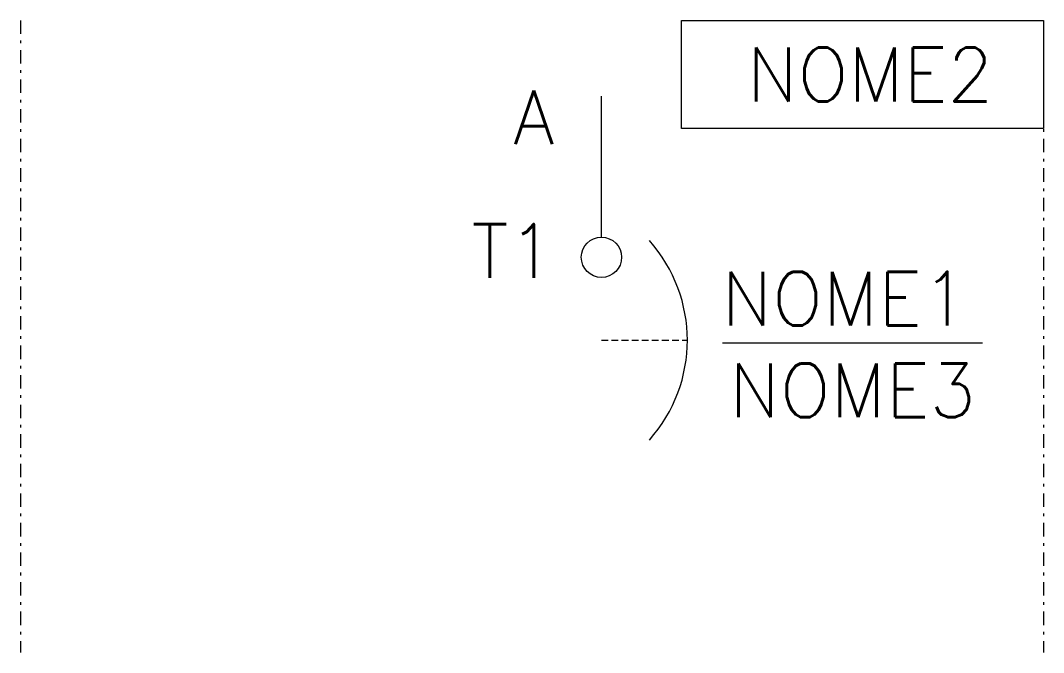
# Model space of a CAD drawing. Header units: millimetres. Extents: x 1509.2 to 1547.3, y 1168.7 to 1192.2.
import ezdxf
from ezdxf.enums import TextEntityAlignment as Align

# ---------------------------------------------------------------- set-up
doc = ezdxf.new("R2010")
doc.units = ezdxf.units.MM
doc.linetypes.add('DASHDOT', pattern=[1, 0.5, -0.25, 0, -0.25])
doc.linetypes.add('HIDDEN', pattern=[0.375, 0.25, -0.125])
doc.styles.add('ROMANS', font='romans.shx')

msp = doc.modelspace()

# ---------------------------------------------------------------- linework, layer by layer
at = {"color": 7, "linetype": 'DASHDOT'}
for p, q in [((1509.225, 1192.238), (1509.225, 1168.715)), ((1547.281, 1192.238), (1547.281, 1168.715))]:
    msp.add_line(p, q, dxfattribs=at)
msp.add_line((1535.339, 1180.238), (1545.004, 1180.238))
msp.add_lwpolyline([(1533.811, 1192.238), (1547.281, 1192.238), (1547.281, 1188.217), (1533.811, 1188.217)], close=True)
at = {"flags": 128}
msp.add_lwpolyline([(1530.837, 1184.175), (1530.837, 1189.425)], dxfattribs=at)
at = {"linetype": 'HIDDEN', "flags": 128}
msp.add_lwpolyline([(1530.837, 1180.335), (1534.031, 1180.335)], dxfattribs=at)
at = {"linetype": 'Continuous'}
msp.add_circle((1530.837, 1183.425), 0.75, dxfattribs=at)
msp.add_arc((1528.45, 1180.335), 5.581, 318.3063, 41.6937, dxfattribs=at)

# ---------------------------------------------------------------- texts
at = {"lineweight": -3, "style": 'ROMANS'}
for tag, p in [('NOME2', (1540.832, 1190.227)), ('NOME3', (1540.171, 1178.474))]:
    msp.add_attdef(tag, text='', height=2, dxfattribs=at).set_placement(p, align=Align.MIDDLE_CENTER)
for tag, p in [('A', (1529.09, 1188.635)), ('T1', (1529.09, 1183.66))]:
    msp.add_attdef(tag, text='', height=2, dxfattribs=at).set_placement(p, align=Align.MIDDLE_RIGHT)
at = {"style": 'ROMANS', "flags": 4}
msp.add_attdef('NOME1', text='NOME1', height=2, dxfattribs=at).set_placement((1539.886, 1181.885), align=Align.MIDDLE_CENTER)

doc.saveas('drawing.dxf')
